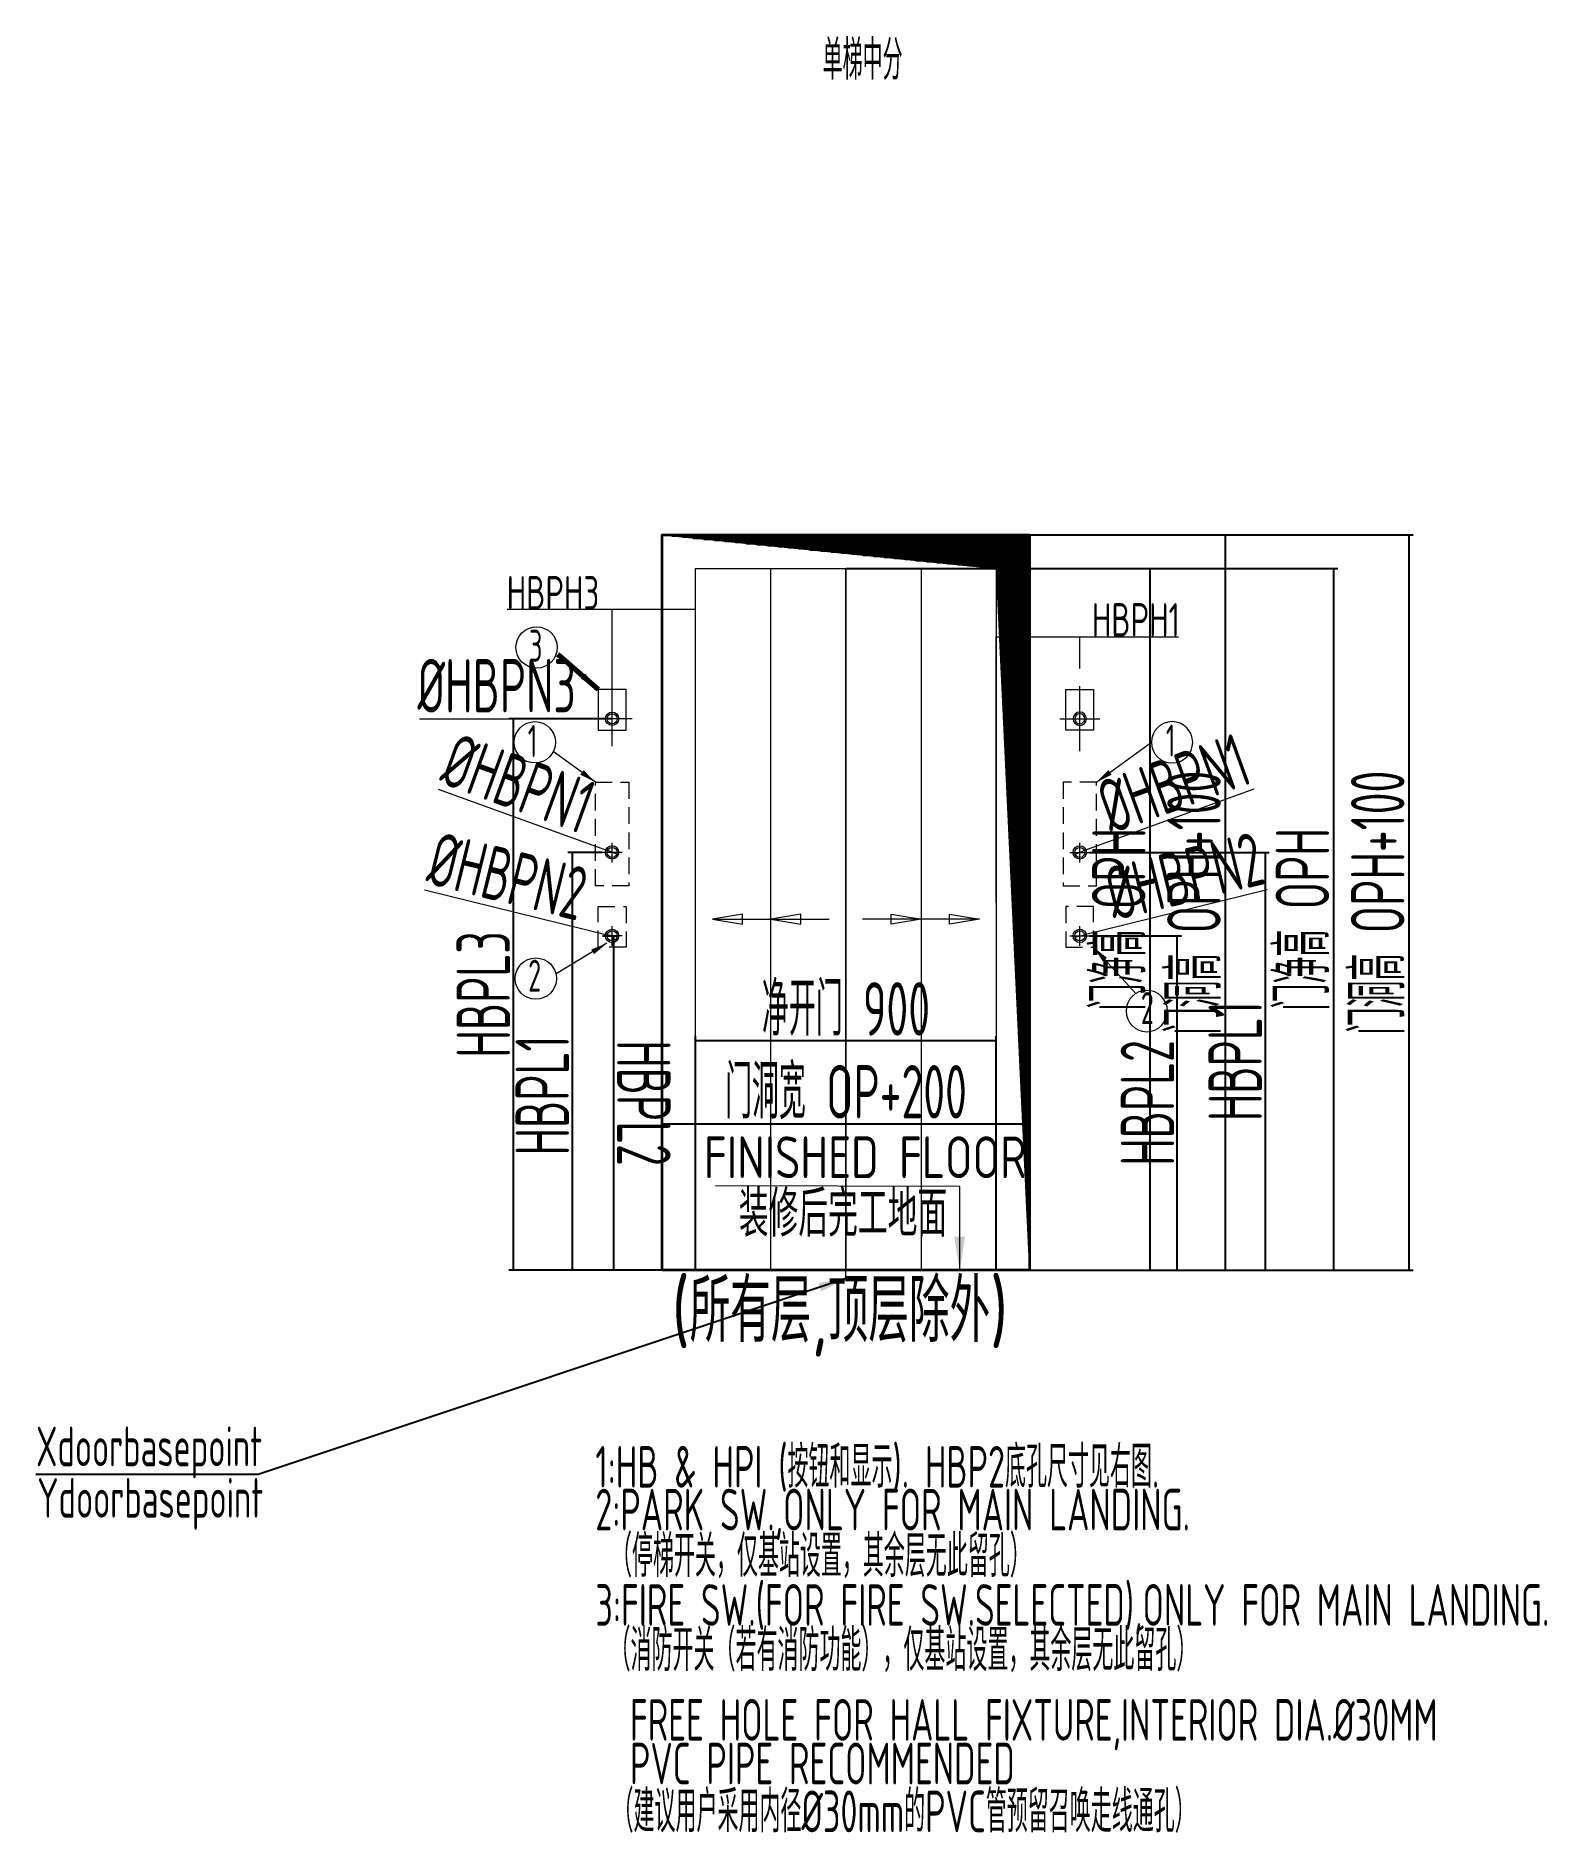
# Model space of a CAD drawing. Header units: inches. Extents: x -2425 to 2099, y -1997 to 3381.
import ezdxf

# ---------------------------------------------------------------- set-up
doc = ezdxf.new("R2010")
doc.units = ezdxf.units.IN
doc.header["$MEASUREMENT"] = 0
doc.linetypes.add('CENTER', pattern=[50.8, 31.75, -6.35, 6.35, -6.35])
doc.linetypes.add('DASHED', pattern=[0.75, 0.5, -0.25])
for name, color, linetype, lineweight in [('DRAW', 7, 'Continuous', 35), ('DRAWCENTER1', 5, 'CENTER', 20), ('DRAWDIM', 5, 'Continuous', 20), ('TKC', 7, 'Continuous', 70), ('TUJDIM', 5, 'Continuous', 20)]:
    doc.layers.add(name, color=color, linetype=linetype, lineweight=lineweight)
doc.layers.add('图层1', color=1, linetype='Continuous')
doc.styles.add('HZ', font='GBENOR.shx', dxfattribs={"width": 0.7, "height": 160, "bigfont": 'gbcbig.shx'})
doc.styles.add('HZTXT', font='isocp2.shx', dxfattribs={"width": 0.75, "bigfont": 'hztxt.shx'})
doc.dimstyles.new('dimsty2', dxfattribs={"dimtxt": 116, "dimasz": 40, "dimexe": 20, "dimexo": 1, "dimgap": 15, "dimtad": 1, "dimdsep": 46, "dimtxsty": 'HZ', "dimblk1": 'OBLIQUE', "dimblk2": 'OBLIQUE', "dimsah": 1, "dimcen": 0, "dimclrd": 256, "dimclre": 256, "dimclrt": 5, "dimadec": 0, "dimazin": 2, "dimtp": 0.1, "dimtm": 0.1, "dimtfac": 0.71, "dimtdec": 3, "dimtmove": 0, "dimatfit": 3, "dimfxl": 0, "dimlwd": -1, "dimlwe": -1, "dimarcsym": 0})
doc.dimstyles.new('dimsty2$0', dxfattribs={"dimscale": 0.5, "dimtxt": 160, "dimasz": 40, "dimexe": 20, "dimexo": 0.625, "dimgap": 15, "dimtad": 1, "dimdsep": 46, "dimtxsty": 'HZ', "dimblk1": 'OBLIQUE', "dimblk2": 'OBLIQUE', "dimsah": 1, "dimcen": 2.5, "dimclrt": 5, "dimadec": 0, "dimazin": 0, "dimtfac": 1, "dimtmove": 0, "dimatfit": 3, "dimfxl": 0, "dimarcsym": 0})
doc.dimstyles.new('GEN-ISO-AXE-F$0', dxfattribs={"dimtxt": 3, "dimasz": 2.5, "dimexe": 1, "dimexo": 0.5, "dimgap": 0.5, "dimtad": 1, "dimdsep": 46, "dimtxsty": 'HZTXT', "dimcen": 0, "dimclrd": 256, "dimclre": 256, "dimclrt": 256, "dimadec": 0, "dimazin": 0, "dimtp": 0.1, "dimtm": 0.1, "dimtfac": 0.71, "dimtmove": 0, "dimatfit": 3, "dimfxl": 0, "dimtolj": 1, "dimtzin": 0, "dimlwd": -1, "dimlwe": -1, "dimarcsym": 0})

# ---------------------------------------------------------------- blocks, each defined once
blk = doc.blocks.new('*D186')
at = {"layer": 'Defpoints', "color": 0, "transparency": 16777216}
for p in [(550, 125.2), (-550, -312.3), (550, -312.3)]:
    blk.add_point(p, dxfattribs=at)
at = {"layer": 'DRAWDIM', "color": 0, "lineweight": -2, "transparency": 16777216}
for p, q in [((-550, -311.9), (-550, 137.7)), ((-550, 125.2), (550, 125.2)), ((550, -311.9), (550, 137.7))]:
    blk.add_line(p, q, dxfattribs=at)
at = {"layer": 'DRAWDIM', "color": 5, "transparency": 16777216, "insert": (0, 219.9), "char_height": 160, "attachment_point": 5, "style": 'HZ'}
blk.add_mtext('门洞宽 OP+200', dxfattribs=at)
blk = doc.blocks.new('_Oblique')
blk = doc.blocks.new('*D187')
at = {"layer": 'Defpoints', "color": 0, "transparency": 16777216}
for p in [(450, 375.2), (-450, -312.3), (450, -312.3)]:
    blk.add_point(p, dxfattribs=at)
at = {"layer": 'DRAWDIM', "color": 0, "lineweight": -2, "transparency": 16777216}
for p, q in [((-450, -311.9), (-450, 387.7)), ((450, -311.9), (450, 387.7)), ((-450, 375.2), (450, 375.2))]:
    blk.add_line(p, q, dxfattribs=at)
at = {"layer": 'DRAWDIM', "color": 5, "transparency": 16777216, "insert": (0, 469), "char_height": 160, "attachment_point": 5, "style": 'HZ'}
blk.add_mtext('净开门 900', dxfattribs=at)
blk = doc.blocks.new('*D196')
at = {"layer": 'Defpoints', "color": 0, "transparency": 16777216}
for p in [(685.4, 684.2), (714.6, 691.3)]:
    blk.add_point(p, dxfattribs=at)
at = {"layer": 'DRAWDIM', "transparency": 16777216}
for p in [(1261.4, 825.8), (685.4, 684.2)]:
    blk.add_line(p, (714.6, 691.3), dxfattribs=at)
at = {"layer": 'DRAWDIM', "color": 0, "transparency": 16777216, "insert": (1013, 866.4), "char_height": 160, "attachment_point": 5, "rotation": 13.8121, "style": 'HZ'}
blk.add_mtext('%%CHBPN2', dxfattribs=at)
blk = doc.blocks.new('*D197')
at = {"layer": 'Defpoints', "color": 0, "transparency": 16777216}
for p in [(685.9, 932.6), (714.1, 942.9)]:
    blk.add_point(p, dxfattribs=at)
at = {"layer": 'DRAWDIM', "transparency": 16777216}
for p in [(1220.7, 1126.5), (685.9, 932.6)]:
    blk.add_line(p, (714.1, 942.9), dxfattribs=at)
at = {"layer": 'DRAWDIM', "color": 0, "transparency": 16777216, "insert": (980.7, 1144.5), "char_height": 160, "attachment_point": 5, "rotation": 19.9242, "style": 'HZ'}
blk.add_mtext('%%CHBPN1', dxfattribs=at)
blk = doc.blocks.new('*D198')
at = {"layer": 'Defpoints', "color": 0, "transparency": 16777216}
for p in [(729.1, 937.7), (729.1, -312.3), (1254.6, -312.3)]:
    blk.add_point(p, dxfattribs=at)
at = {"layer": 'DRAWDIM', "color": 0, "lineweight": -2, "transparency": 16777216}
for p, q in [((729.4, 937.7), (1267.1, 937.7)), ((1254.6, 937.7), (1254.6, -312.3)), ((729.4, -312.3), (1267.1, -312.3))]:
    blk.add_line(p, q, dxfattribs=at)
at = {"layer": 'DRAWDIM', "color": 5, "transparency": 16777216, "insert": (1165.2, 312.7), "char_height": 160, "attachment_point": 5, "rotation": 90, "style": 'HZ'}
blk.add_mtext('HBPL1', dxfattribs=at)
blk = doc.blocks.new('*D188')
at = {"layer": 'Defpoints', "color": 0, "transparency": 16777216}
for p in [(700, 1583.3), (700, 1487.9), (450, 787.7)]:
    blk.add_point(p, dxfattribs=at)
at = {"layer": 'DRAWDIM', "transparency": 16777216}
for p, q in [((450, 788.2), (450, 1584.3)), ((450, 1583.3), (700, 1583.3)), ((700, 1488.4), (700, 1584.3)), ((700, 1583.3), (996, 1583.3))]:
    blk.add_line(p, q, dxfattribs=at)
at = {"layer": 'DRAWDIM', "transparency": 16777216, "insert": (868, 1633.8), "char_height": 100, "width": 136.964, "attachment_point": 5, "style": 'HZTXT'}
blk.add_mtext('\\A1;HBPH1', dxfattribs=at)
blk = doc.blocks.new('*D189')
at = {"layer": 'Defpoints', "color": 0, "transparency": 16777216}
for p in [(550, 1887.7), (1685.9, 1887.7), (550.6, -312.3)]:
    blk.add_point(p, dxfattribs=at)
at = {"layer": 'DRAWDIM', "color": 0, "lineweight": -2, "transparency": 16777216}
for p, q in [((550.3, 1887.7), (1698.4, 1887.7)), ((1685.9, -312.3), (1685.9, 1887.7)), ((550.9, -312.3), (1698.4, -312.3))]:
    blk.add_line(p, q, dxfattribs=at)
at = {"layer": 'DRAWDIM', "color": 5, "transparency": 16777216, "insert": (1592.1, 787.7), "char_height": 160, "attachment_point": 5, "rotation": 89.9999, "style": 'HZ'}
blk.add_mtext('门洞高 OPH+100', dxfattribs=at)
blk = doc.blocks.new('*D190')
at = {"layer": 'Defpoints', "color": 0, "transparency": 16777216}
for p in [(550, 1787.7), (1460.5, 1787.7), (551.2, -312.3)]:
    blk.add_point(p, dxfattribs=at)
at = {"layer": 'DRAWDIM', "color": 0, "lineweight": -2, "transparency": 16777216}
for p, q in [((550.3, 1787.7), (1473, 1787.7)), ((1460.5, -312.3), (1460.5, 1787.7)), ((551.6, -312.3), (1473, -312.3))]:
    blk.add_line(p, q, dxfattribs=at)
at = {"layer": 'DRAWDIM', "color": 5, "transparency": 16777216, "insert": (1366.7, 737.7), "char_height": 160, "attachment_point": 5, "rotation": 89.9999, "style": 'HZ'}
blk.add_mtext('门净高 OPH', dxfattribs=at)
blk = doc.blocks.new('*D191')
at = {"layer": 'Defpoints', "color": 0, "transparency": 16777216}
for p in [(729.1, 687.7), (991.9, 687.7), (551.9, -312.3)]:
    blk.add_point(p, dxfattribs=at)
at = {"layer": 'DRAWDIM', "color": 0, "lineweight": -2, "transparency": 16777216}
for p, q in [((729.4, 687.7), (1004.4, 687.7)), ((991.9, -312.3), (991.9, 687.7)), ((552.2, -312.3), (1004.4, -312.3))]:
    blk.add_line(p, q, dxfattribs=at)
at = {"layer": 'DRAWDIM', "color": 5, "transparency": 16777216, "insert": (902.6, 187.7), "char_height": 160, "attachment_point": 5, "rotation": 89.9999, "style": 'HZ'}
blk.add_mtext('HBPL2', dxfattribs=at)
blk = doc.blocks.new('*D199')
at = {"layer": 'Defpoints', "color": 0, "transparency": 16777216}
for p in [(-450, 1664.3), (-700, 1471.1), (-450, 1471.1)]:
    blk.add_point(p, dxfattribs=at)
at = {"layer": 'DRAWDIM', "transparency": 16777216}
for p, q in [((-700, 1664.3), (-1014.1, 1664.3)), ((-700, 1471.6), (-700, 1665.3)), ((-450, 1664.3), (-700, 1664.3)), ((-450, 1471.6), (-450, 1665.3))]:
    blk.add_line(p, q, dxfattribs=at)
at = {"layer": 'DRAWDIM', "transparency": 16777216, "insert": (-877.1, 1714.8), "char_height": 100, "attachment_point": 5, "style": 'HZTXT'}
blk.add_mtext('\\A1;HBPH3', dxfattribs=at)
blk = doc.blocks.new('*D192')
at = {"layer": 'Defpoints', "color": 0, "transparency": 16777216}
for p in [(-715, 1337.7), (-685, 1337.7)]:
    blk.add_point(p, dxfattribs=at)
at = {"layer": 'DRAWDIM', "transparency": 16777216}
for p in [(-1276.4, 1337.7), (-685, 1337.7)]:
    blk.add_line(p, (-715, 1337.7), dxfattribs=at)
at = {"layer": 'DRAWDIM', "color": 0, "transparency": 16777216, "insert": (-1045.7, 1436.5), "char_height": 160, "attachment_point": 5, "style": 'HZ'}
blk.add_mtext('%%cHBPN3', dxfattribs=at)
blk = doc.blocks.new('*D182')
at = {"layer": 'Defpoints', "color": 0, "transparency": 16777216}
for p in [(-700, 1337.7), (-996.4, -312.3), (-700, -312.3)]:
    blk.add_point(p, dxfattribs=at)
at = {"layer": 'DRAWDIM', "color": 0, "lineweight": -2, "transparency": 16777216}
for p, q in [((-700.3, 1337.7), (-1008.9, 1337.7)), ((-996.4, 1337.7), (-996.4, -312.3)), ((-700.3, -312.3), (-1008.9, -312.3))]:
    blk.add_line(p, q, dxfattribs=at)
at = {"layer": 'DRAWDIM', "color": 5, "transparency": 16777216, "insert": (-1085.8, 512.7), "char_height": 160, "attachment_point": 5, "rotation": 90, "style": 'HZ'}
blk.add_mtext('HBPL3', dxfattribs=at)
blk = doc.blocks.new('*D193')
at = {"layer": 'Defpoints', "color": 0, "transparency": 16777216}
for p in [(-714.6, 691.3), (-685.4, 684.2)]:
    blk.add_point(p, dxfattribs=at)
at = {"layer": 'DRAWDIM', "transparency": 16777216}
for p in [(-1261.4, 825.8), (-685.4, 684.2)]:
    blk.add_line(p, (-714.6, 691.3), dxfattribs=at)
at = {"layer": 'DRAWDIM', "color": 0, "transparency": 16777216, "insert": (-1013, 866.4), "char_height": 160, "attachment_point": 5, "rotation": 346.1879, "style": 'HZ'}
blk.add_mtext('%%CHBPN2', dxfattribs=at)
blk = doc.blocks.new('*D194')
at = {"layer": 'Defpoints', "color": 0, "transparency": 16777216}
for p in [(-714.1, 942.9), (-685.9, 932.6)]:
    blk.add_point(p, dxfattribs=at)
at = {"layer": 'DRAWDIM', "transparency": 16777216}
for p in [(-1220.7, 1126.5), (-685.9, 932.6)]:
    blk.add_line(p, (-714.1, 942.9), dxfattribs=at)
at = {"layer": 'DRAWDIM', "color": 0, "transparency": 16777216, "insert": (-980.7, 1144.5), "char_height": 160, "attachment_point": 5, "rotation": 340.0758, "style": 'HZ'}
blk.add_mtext('%%CHBPN1', dxfattribs=at)
blk = doc.blocks.new('*D195')
at = {"layer": 'Defpoints', "color": 0, "transparency": 16777216}
for p in [(-729.1, 937.7), (-820, -312.3), (-729.1, -312.3)]:
    blk.add_point(p, dxfattribs=at)
at = {"layer": 'DRAWDIM', "color": 0, "lineweight": -2, "transparency": 16777216}
for p, q in [((-729.4, 937.7), (-832.5, 937.7)), ((-820, 937.7), (-820, -312.3)), ((-729.4, -312.3), (-832.5, -312.3))]:
    blk.add_line(p, q, dxfattribs=at)
at = {"layer": 'DRAWDIM', "color": 5, "transparency": 16777216, "insert": (-909.4, 210), "char_height": 160, "attachment_point": 5, "rotation": 90, "style": 'HZ'}
blk.add_mtext('HBPL1', dxfattribs=at)
blk = doc.blocks.new('*D183')
at = {"layer": 'Defpoints', "color": 0, "transparency": 16777216}
for p in [(-729.1, 687.7), (-694.6, 687.7), (-551.9, -312.3)]:
    blk.add_point(p, dxfattribs=at)
at = {"layer": 'DRAWDIM', "color": 0, "lineweight": -2, "transparency": 16777216}
for p, q in [((-728.8, 687.7), (-682.1, 687.7)), ((-694.6, -312.3), (-694.6, 687.7)), ((-552.2, -312.3), (-707.1, -312.3))]:
    blk.add_line(p, q, dxfattribs=at)
at = {"layer": 'DRAWDIM', "color": 5, "transparency": 16777216, "insert": (-605.2, 187.7), "char_height": 160, "attachment_point": 5, "rotation": 270.0001, "style": 'HZ'}
blk.add_mtext('HBPL2', dxfattribs=at)
blk = doc.blocks.new('*D184')
at = {"layer": 'Defpoints', "color": 0, "transparency": 16777216}
for p in [(0, 1887.7), (1135.9, 1887.7), (0.6, -312.3)]:
    blk.add_point(p, dxfattribs=at)
at = {"layer": 'DRAWDIM', "color": 0, "lineweight": -2, "transparency": 16777216}
for p, q in [((0.3, 1887.7), (1148.4, 1887.7)), ((1135.9, -312.3), (1135.9, 1887.7)), ((0.9, -312.3), (1148.4, -312.3))]:
    blk.add_line(p, q, dxfattribs=at)
at = {"layer": 'DRAWDIM', "color": 5, "transparency": 16777216, "insert": (1042.1, 787.7), "char_height": 160, "attachment_point": 5, "rotation": 89.9999, "style": 'HZ'}
blk.add_mtext('门洞高 OPH+100', dxfattribs=at)
blk = doc.blocks.new('*D185')
at = {"layer": 'Defpoints', "color": 0, "transparency": 16777216}
for p in [(0, 1787.7), (910.5, 1787.7), (1.3, -312.3)]:
    blk.add_point(p, dxfattribs=at)
at = {"layer": 'DRAWDIM', "color": 0, "lineweight": -2, "transparency": 16777216}
for p, q in [((0.3, 1787.7), (923, 1787.7)), ((910.5, -312.3), (910.5, 1787.7)), ((1.6, -312.3), (923, -312.3))]:
    blk.add_line(p, q, dxfattribs=at)
at = {"layer": 'DRAWDIM', "color": 5, "transparency": 16777216, "insert": (816.7, 737.7), "char_height": 160, "attachment_point": 5, "rotation": 89.9999, "style": 'HZ'}
blk.add_mtext('门净高 OPH', dxfattribs=at)

msp = doc.modelspace()

# ---------------------------------------------------------------- hatches: boundary and pattern name
h = msp.add_hatch()
h.set_pattern_fill('LINE', color=256)
h.set_pattern_definition([(0, (0, -312.254), (0, 3.175), [])])
h.paths.add_polyline_path([(-550, 1887.746), (450, 1787.746), (550, -312.254), (550, 1887.746)])

# ---------------------------------------------------------------- linework, layer by layer
at = {"layer": 'DRAW'}
msp.add_lwpolyline([(-550, -312.254), (-550, 1887.746), (550, 1887.746), (550, -312.254), (-550, -312.254)], dxfattribs=at)
at = {"layer": 'DRAWCENTER1', "ltscale": 187.5}
msp.add_lwpolyline([(0, -337.875), (0, 1570.993)], dxfattribs=at)
at = {"layer": 'DRAWDIM'}
for p, q in [((-700, 1255.721), (-700, 1471.127)), ((-669.766, 937.746), (-729.119, 937.746)), ((-700, 907.723), (-700, 966.543)), ((669.766, 937.746), (729.119, 937.746)), ((700, 907.723), (700, 966.543)), ((-700, 657.723), (-700, 716.543)), ((700, 657.723), (700, 716.543)), ((-669.766, 687.746), (-729.119, 687.746)), ((669.766, 687.746), (729.119, 687.746))]:
    msp.add_line(p, q, dxfattribs=at)
at = {"layer": 'DRAWDIM', "ltscale": 250}
for points in [[(-450, -312.254), (-450, 1787.746), (0, 1787.746), (0, -312.254), (-450, -312.254)], [(-225, -312.254), (-225, 1787.746), (225, 1787.746), (225, -312.254), (-225, -312.254)], [(0, -312.254), (0, 1787.746), (450, 1787.746), (450, -312.254), (0, -312.254)]]:
    msp.add_lwpolyline(points, dxfattribs=at)
at = {"layer": 'DRAWDIM'}
for points in [[(-864.347, 1551.06, -1), (-988.097, 1551.06, -1), (-864.347, 1551.06)], [(-680, 1337.746, -1), (-720, 1337.746, -1), (-680, 1337.746)], [(-685, 1337.746, -1), (-715, 1337.746, -1), (-685, 1337.746)], [(680, 1337.746, 1), (720, 1337.746, 1), (680, 1337.746)], [(685, 1337.746, 1), (715, 1337.746, 1), (685, 1337.746)], [(-869.533, 1267.254, -1), (-993.283, 1267.254, -1), (-869.533, 1267.254)], [(914.466, 1267.254, 1), (1038.216, 1267.254, 1), (914.466, 1267.254)], [(-866.614, 560.041, -1), (-990.364, 560.041, -1), (-866.614, 560.041)], [(838.776, 462.932, 1), (962.526, 462.932, 1), (838.776, 462.932)]]:
    msp.add_lwpolyline(points, format="xyb", dxfattribs=at)
for points in [[(-658.5, 1303.746), (-658.5, 1425.746), (-741.5, 1425.746), (-741.5, 1303.746), (-658.5, 1303.746)], [(658.5, 1303.746), (658.5, 1425.746), (741.5, 1425.746), (741.5, 1303.746), (658.5, 1303.746)], [(700, 1240.246), (700, 1435.246)], [(-640, 1337.746), (-760, 1337.746)], [(640, 1337.746), (760, 1337.746)], [(-400, 737.746), (-310, 722.746), (-310, 752.746), (-400, 737.746), (-197.111, 737.746)], [(-225, 737.746), (-135, 722.746), (-135, 752.746), (-225, 737.746), (-50, 737.746)], [(225, 737.746), (135, 722.746), (135, 752.746), (225, 737.746), (50, 737.746)], [(400, 737.746), (310, 722.746), (310, 752.746), (400, 737.746), (180, 737.746)], [(800, -312.254), (-656.606, -312.254)], [(800, -312.254), (-656.606, -312.254)]]:
    msp.add_lwpolyline(points, dxfattribs=at)
at = {"layer": 'DRAWDIM', "linetype": 'DASHED', "ltscale": 100}
for points in [[(-650, 837.746), (-750, 837.746), (-750, 1147.746), (-650, 1147.746)], [(650, 837.746), (750, 837.746), (750, 1147.746), (650, 1147.746)], [(-658.5, 775.746), (-658.5, 653.746), (-741.5, 653.746), (-741.5, 775.746)], [(658.5, 775.746), (658.5, 653.746), (741.5, 653.746), (741.5, 775.746)]]:
    msp.add_lwpolyline(points, close=True, dxfattribs=at)
at = {"layer": 'DRAWDIM'}
for centre, radius in [((-700, 937.746), 20), ((-700, 937.746), 15), ((700, 937.746), 20), ((700, 937.746), 15), ((-700, 687.746), 20), ((-700, 687.746), 15), ((700, 687.746), 20), ((700, 687.746), 15)]:
    msp.add_circle(centre, radius, dxfattribs=at)
at = {"layer": 'TUJDIM', "ltscale": 187.5}
msp.add_lwpolyline([(550, -312.254), (550, 1887.746), (-550, 1887.746), (450, 1787.746), (550, -312.254)], dxfattribs=at)

# ---------------------------------------------------------------- texts
at = {"layer": 'DRAWDIM', "style": 'HZ'}
for s, height, width, p in [('3', 95.7, 0.7, (-948.899, 1508.41)), ('1', 95.7, 0.7, (-952.778, 1223.254)), ('1', 95.7, 0.7, (957.628, 1224.604)), ('2', 95.7, 0.7, (-951.588, 521.009)), ('2', 95.7, 0.7, (882.736, 423.9)), ('FINISHED FLOOR', 125, 0.9, (-425.278, -37.254)), ('装修后完工地面', 137.5, 0.9, (-320.678, -212.254)), ('(所有层,顶层除外)', 187.5, 0.9, (-521.522, -527.63))]:
    msp.add_text(s, height=height, dxfattribs=dict(at, width=width)).set_placement(p)
at = {"layer": 'DRAWDIM', "color": 5, "style": 'HZ', "width": 0.7}
for s, p in [('1:HB & HPI (按钮和显示). HBP2底孔尺寸见右图.', (-750.393, -963.421)), ('2:PARK SW.,ONLY FOR MAIN LANDING.', (-750.393, -1091.572)), ('  （停梯开关，仅基站设置，其余层无此留孔）', (-798.195, -1230.621)), ('3:FIRE SW.(FOR FIRE SW.SELECTED),ONLY FOR MAIN LANDING.', (-750.077, -1376.942)), ('  （消防开关（若有消防功能），仅基站设置，其余层无此留孔）', (-802.404, -1512.183)), ('    FREE HOLE FOR HALL FIXTURE,INTERIOR DIA.%%C30MM', (-836.139, -1720.91)), ('    PVC PIPE RECOMMENDED', (-836.139, -1851.543)), ('  （建议用户采用内径%%C30mm的PVC管预留召唤走线通孔）', (-793.588, -1994.882))]:
    msp.add_text(s, height=124.7, dxfattribs=at).set_placement(p)
at = {"layer": '图层1', "style": 'HZ', "width": 0.7}
for s, p in [('单梯中分', (-70, 3250)), ('Xdoorbasepoint', (-2424.779, -899.61)), ('Ydoorbasepoint', (-2421.169, -1053.679))]:
    msp.add_text(s, height=118.9, dxfattribs=at).set_placement(p)

# ---------------------------------------------------------------- dimensions: what is measured, and where the dimension line sits
at = {"layer": 'DRAWDIM'}
for base, p1, p2, text, picture, middle in [((1135.907, 1887.744), (0.625, -312.254), (0, 1887.746), '门洞高 OPH+100', '*D184', (1135.906, 787.745)), ((1685.907, 1887.744), (550.625, -312.254), (550, 1887.746), '门洞高 OPH+100', '*D189', (1685.906, 787.745)), ((910.484, 1787.744), (1.25, -312.254), (0, 1787.746), '门净高 OPH', '*D185', (910.482, 737.745)), ((1460.484, 1787.744), (551.25, -312.254), (550, 1787.746), '门净高 OPH', '*D190', (1460.482, 737.745))]:
    dim = msp.add_linear_dim(base=base, p1=p1, p2=p2, angle=89.999924, text=text, dimstyle='dimsty2$0', override={"dimtxt": 137.5, "dimasz": 50, "dimexe": 25, "dimgap": 18.75, "dimtad": 1, "dimjust": 0, "dimdsep": 46, "dimtxsty": 'HZ', "dimblk1": 'Oblique', "dimblk2": 'Oblique'}, dxfattribs=at)
    dim.commit()
    dim.dimension.update_dxf_attribs({"geometry": picture, "text_midpoint": middle, "dimtype": 160})
at = {"layer": 'DRAWDIM', "color": 1}
for base, p1, p2, text, picture, middle in [((-450, 1664.328), (-700, 1471.127), (-450, 1471.127), 'HBPH3', '*D199', (-877.053, 1664.328)), ((700, 1583.309), (450, 787.746), (700, 1487.855), 'HBPH1', '*D188', (868, 1583.309))]:
    dim = msp.add_linear_dim(base=base, p1=p1, p2=p2, text=text, dimstyle='GEN-ISO-AXE-F$0', override={"dimtxt": 100, "dimasz": 40, "dimblk1": 'Oblique', "dimblk2": 'Oblique', "dimsah": 1}, dxfattribs=at)
    dim.commit()
    dim.dimension.update_dxf_attribs({"geometry": picture, "text_midpoint": middle, "dimtype": 160})
at = {"layer": 'DRAWDIM', "color": 5}
for p1, p2, text, picture, middle in [((-685, 1337.746), (-715, 1337.746), '%%cHBPN3', '*D192', (-1045.683, 1436.496)), ((-685.898, 932.634), (-714.102, 942.858), '%%CHBPN1', '*D194', (-980.748, 1144.546)), ((685.898, 932.634), (714.102, 942.858), '%%CHBPN1', '*D197', (980.748, 1144.546)), ((-685.434, 684.165), (-714.566, 691.327), '%%CHBPN2', '*D193', (-1012.956, 866.376)), ((685.434, 684.165), (714.566, 691.327), '%%CHBPN2', '*D196', (1012.956, 866.376))]:
    dim = msp.add_diameter_dim_2p(p1=p1, p2=p2, text=text, dimstyle='dimsty2', override={"dimtxt": 137.5, "dimasz": 50, "dimexe": 25, "dimgap": 18.75, "dimclrt": 0}, dxfattribs=at)
    dim.commit()
    dim.dimension.update_dxf_attribs({"geometry": picture, "text_midpoint": middle})
for base, p1, p2, angle, text, picture, middle in [((-996.412, -312.254), (-700, 1337.746), (-700, -312.254), 90, 'HBPL3', '*D182', (-996.412, 512.746)), ((-820, -312.254), (-729.119, 937.746), (-729.117, -312.254), 90, 'HBPL1', '*D195', (-820, 210)), ((1254.592, -312.254), (729.119, 937.746), (729.117, -312.254), 90, 'HBPL1', '*D198', (1254.592, 312.745)), ((-694.576, 687.746), (-551.875, -312.254), (-729.119, 687.746), 90.000076, 'HBPL2', '*D183', (-694.576, 187.746)), ((991.942, 687.746), (551.875, -312.254), (729.119, 687.746), 89.999924, 'HBPL2', '*D191', (991.941, 187.746))]:
    dim = msp.add_linear_dim(base=base, p1=p1, p2=p2, angle=angle, text=text, dimstyle='dimsty2$0', override={"dimtxt": 137.5, "dimasz": 50, "dimexe": 25, "dimgap": 18.75}, dxfattribs=at)
    dim.commit()
    dim.dimension.update_dxf_attribs({"geometry": picture, "text_midpoint": middle, "dimtype": 160})
at = {"layer": 'DRAWDIM'}
for base, p1, p2, text, picture, middle in [((450, 375.246), (-450, -312.254), (450, -312.254), '净开门 <>', '*D187', (0, 469.032)), ((550, 125.246), (-550, -312.254), (550, -312.254), '门洞宽 OP+200', '*D186', (0, 219.915))]:
    dim = msp.add_linear_dim(base=base, p1=p1, p2=p2, text=text, dimstyle='dimsty2$0', override={"dimtxt": 137.5, "dimasz": 50, "dimexe": 25, "dimgap": 18.75, "dimtad": 1, "dimjust": 0, "dimdsep": 46, "dimtxsty": 'HZ', "dimblk1": 'Oblique', "dimblk2": 'Oblique', "dimtzin": 8}, dxfattribs=at)
    dim.commit()
    dim.dimension.update_dxf_attribs({"geometry": picture, "text_midpoint": middle})

# ---------------------------------------------------------------- leaders
for points, override in [([(-750, 1147.746), (-876.151, 1239.413)], {"dimtxt": 137.5, "dimasz": 50, "dimexe": 25, "dimgap": 18.75}), ([(750, 1147.746), (914.466, 1267.254)], {"dimtxt": 137.5, "dimasz": 50, "dimexe": 25, "dimgap": 18.75}), ([(-715.679, 665.856), (-867.534, 574.609), (-868.534, 575.609)], {"dimtxt": 137.5, "dimasz": 50, "dimexe": 25, "dimgap": 18.75}), ([(741.5, 653.746), (867.534, 515.452), (868.534, 516.452)], {"dimtxt": 137.5, "dimasz": 50, "dimexe": 25, "dimgap": 18.75}), ([(340.494, -312.254), (340.494, -62.254), (-390.929, -59.908)], {"dimasz": 100})]:
    msp.add_leader(points, dimstyle='dimsty2', override=override, dxfattribs=at)
at = {"layer": 'TKC'}
msp.add_leader([(-741.5, 1425.746), (-862.207, 1530.062)], dimstyle='dimsty2', override={"dimasz": 60, "dimtad": 0, "dimclrd": 5}, dxfattribs=at)
at = {"layer": '图层1'}
msp.add_leader([(0, -337.875), (-1760.138, -923.879), (-2425.144, -923.879)], dimstyle='dimsty2', override={"dimasz": 82}, dxfattribs=at)

doc.saveas('drawing.dxf')
